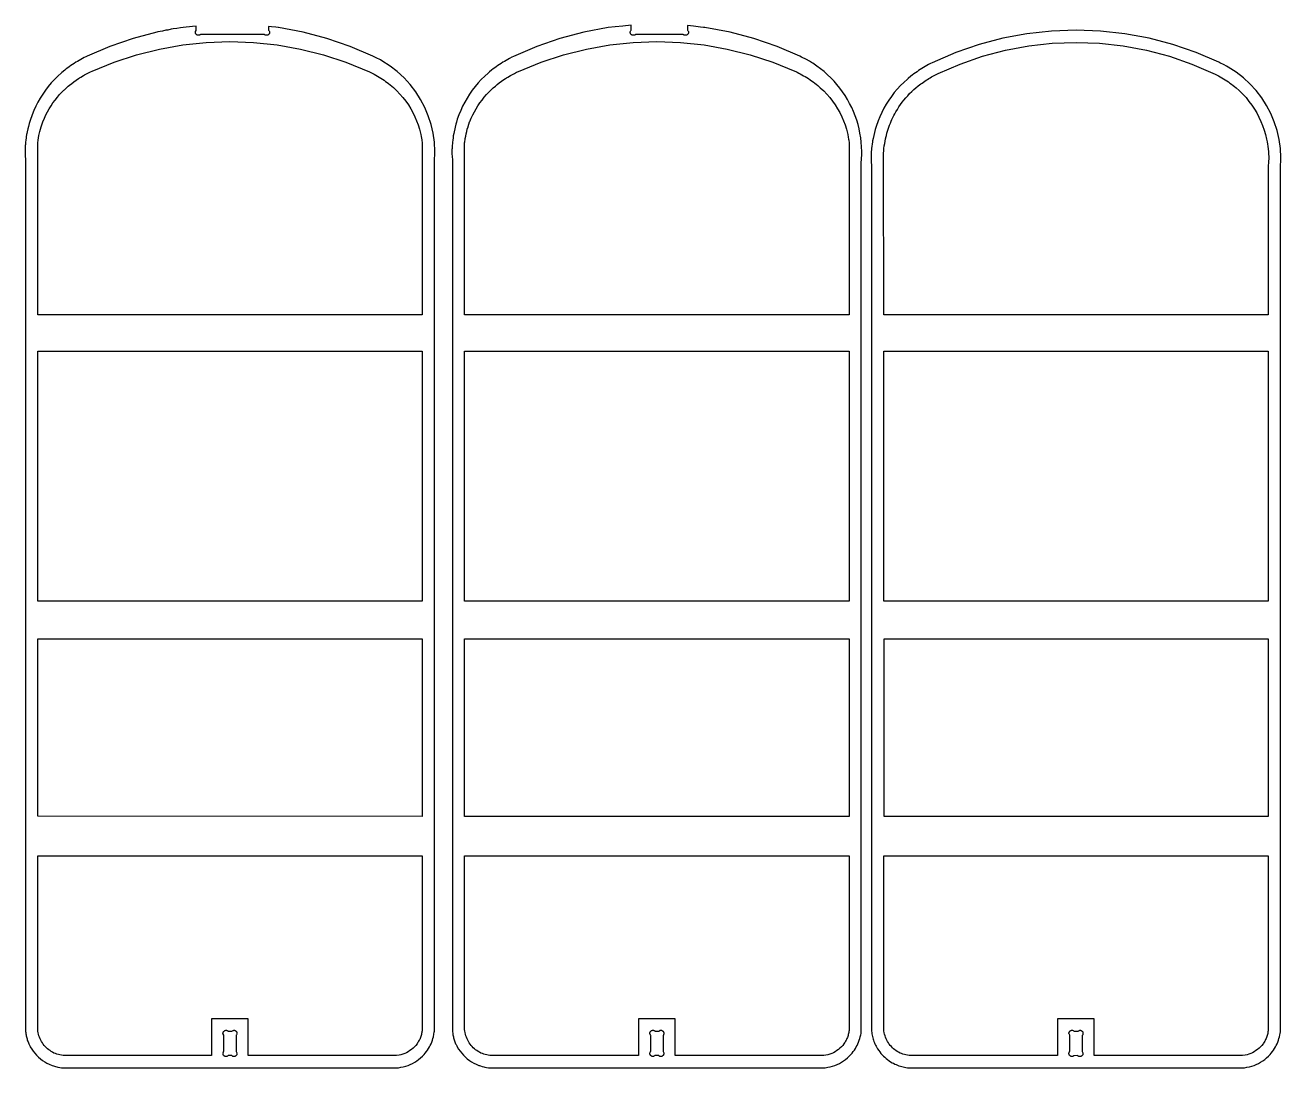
# Model space of a CAD drawing. Extents: x -3293 to 818, y -1259 to 2068.
# Drawn here: x -1646 to -417, y -1259 to -239 of the extents above; entities that cross this region are included whole.
import ezdxf

# ---------------------------------------------------------------- set-up
doc = ezdxf.new("R2010")
doc.units = 0
doc.layers.add('SECTIONCUTEDGES', color=18, linetype='CONTINUOUS')

msp = doc.modelspace()

# ---------------------------------------------------------------- linework, layer by layer
at = {"layer": 'SECTIONCUTEDGES'}
for points in [[(-1634.5, -1246.9), (-1632.6, -1248.7), (-1630.7, -1250.3), (-1628.6, -1251.9), (-1626.5, -1253.3), (-1624.3, -1254.6), (-1622, -1255.7), (-1619.1, -1256.9), (-1617.8, -1257.4), (-1615.8, -1258), (-1614.5, -1258.3), (-1613.6, -1258.5), (-1611.8, -1258.8), (-1610, -1259.1), (-1608.9, -1259.2), (-1607.9, -1259.3), (-1282.5, -1259.3), (-1280.4, -1259.1), (-1278, -1258.7), (-1275.6, -1258.2), (-1273.3, -1257.6), (-1271, -1256.8), (-1268.8, -1255.9), (-1266.6, -1254.9), (-1264.5, -1253.7), (-1262.5, -1252.4), (-1260.6, -1251), (-1258.7, -1249.5), (-1257, -1247.8), (-1255.3, -1246.1), (-1254.1, -1244.7), (-1253, -1243.3), (-1252, -1241.9), (-1251, -1240.4), (-1250.1, -1238.8), (-1249.3, -1237.3), (-1248.5, -1235.6), (-1247.8, -1234), (-1247.2, -1232.3), (-1246.7, -1230.6), (-1246.2, -1228.9), (-1245.6, -1226.2), (-1245.3, -1224.3), (-1245.2, -1223.2), (-1245.2, -372.7), (-1245.1, -369.7), (-1244.8, -365.9), (-1244.8, -363.7), (-1244.8, -362.4), (-1245.2, -353.5), (-1246.4, -344.7), (-1248.4, -336.1), (-1251.2, -327.6), (-1254.6, -319.4), (-1258.7, -311.5), (-1263.5, -304), (-1268.9, -296.9), (-1274.9, -290.4), (-1281.5, -284.3), (-1288.5, -278.9), (-1296.7, -273.7), (-1298.1, -272.9), (-1302.1, -270.8), (-1305.5, -269.2), (-1327.6, -259.7), (-1350.4, -251.9), (-1373.6, -245.7), (-1397.6, -241.3), (-1398.1, -241.2), (-1400.5, -240.9), (-1404.6, -240.5), (-1407.4, -240.2), (-1407.4, -243.7), (-1407.4, -243.8), (-1407, -244.5), (-1406.7, -245), (-1406.6, -245.3), (-1406.6, -245.4), (-1406.5, -245.7), (-1406.5, -246), (-1406.5, -246.3), (-1406.6, -246.5), (-1406.6, -246.7), (-1406.7, -246.9), (-1406.8, -247.1), (-1406.9, -247.3), (-1407, -247.5), (-1407.1, -247.7), (-1407.3, -247.8), (-1407.4, -248), (-1407.6, -248.1), (-1407.8, -248.3), (-1408, -248.4), (-1408.3, -248.6), (-1408.7, -248.7), (-1409, -248.8), (-1409.3, -248.8), (-1409.6, -248.8), (-1410, -248.8), (-1410.3, -248.7), (-1410.6, -248.6), (-1410.9, -248.5), (-1411.1, -248.3), (-1411.5, -248), (-1411.6, -248), (-1474, -248), (-1474.2, -248.2), (-1474.4, -248.3), (-1474.6, -248.4), (-1474.9, -248.6), (-1475.3, -248.7), (-1475.7, -248.8), (-1476.1, -248.8), (-1476.5, -248.8), (-1476.8, -248.7), (-1477.2, -248.6), (-1477.4, -248.5), (-1477.7, -248.3), (-1478.1, -248.1), (-1478.4, -247.7), (-1478.6, -247.5), (-1478.7, -247.3), (-1478.8, -247), (-1478.9, -246.7), (-1479, -246.4), (-1479, -246.1), (-1479.1, -246), (-1479.1, -245.7), (-1479, -245.5), (-1478.9, -245.2), (-1478.8, -245), (-1478.4, -244.2), (-1478.2, -243.8), (-1478.2, -243.7), (-1478.2, -239.7), (-1482, -240.1), (-1491.1, -241.2), (-1493.7, -241.6), (-1497.2, -242.1), (-1500.8, -242.6), (-1502.6, -242.9), (-1506.1, -243.6), (-1507.9, -243.9), (-1511.4, -244.6), (-1515.9, -245.5), (-1516.8, -245.7), (-1540.1, -251.9), (-1562.8, -259.7), (-1584.9, -269.2), (-1586.1, -269.8), (-1587.9, -270.6), (-1589.4, -271.5), (-1591.1, -272.4), (-1592.8, -273.3), (-1594.4, -274.3), (-1596, -275.2), (-1597.7, -276.3), (-1599.2, -277.3), (-1600.8, -278.4), (-1602.4, -279.5), (-1603.9, -280.6), (-1605.4, -281.7), (-1606.9, -282.9), (-1609.8, -285.3), (-1610.2, -285.6), (-1613.7, -288.8), (-1617, -292.1), (-1620.1, -295.4), (-1623, -298.9), (-1625.8, -302.6), (-1628.4, -306.3), (-1630.9, -310.2), (-1633.2, -314.2), (-1635.3, -318.2), (-1637.2, -322.4), (-1638.9, -326.6), (-1640.8, -332), (-1641.7, -335.1), (-1642.5, -338), (-1643, -340.2), (-1643.7, -343.1), (-1644, -344.9), (-1644.2, -346), (-1644.5, -348.1), (-1644.7, -349.2), (-1645, -351.3), (-1645.2, -353.4), (-1645.4, -355.6), (-1645.5, -356.7), (-1645.6, -359.4), (-1645.7, -361.7), (-1645.6, -364.5), (-1645.6, -365.8), (-1645.5, -367.8), (-1645.4, -369.4), (-1645.2, -372.3), (-1645.2, -373.1), (-1645.2, -1223.7), (-1645.1, -1224.6), (-1644.9, -1225.9), (-1644.7, -1226.9), (-1644.6, -1227.8), (-1644.3, -1228.8), (-1644.1, -1229.8), (-1643.8, -1230.8), (-1643.5, -1231.8), (-1643.2, -1232.7), (-1642.8, -1233.7), (-1642.5, -1234.6), (-1642.1, -1235.6), (-1641.6, -1236.5), (-1640.8, -1238.2), (-1640.6, -1238.6), (-1639.2, -1240.8), (-1637.8, -1242.9), (-1636.2, -1244.9)], [(-1216.8, -1246.9), (-1214.9, -1248.7), (-1213, -1250.3), (-1211, -1251.9), (-1208.8, -1253.3), (-1206.6, -1254.6), (-1204.3, -1255.7), (-1201.8, -1256.8), (-1201.1, -1257), (-1200, -1257.4), (-1198.4, -1257.9), (-1196.8, -1258.3), (-1195.9, -1258.5), (-1194.1, -1258.8), (-1192.3, -1259.1), (-1191.2, -1259.2), (-1190.2, -1259.3), (-864.8, -1259.3), (-862.7, -1259.1), (-860.3, -1258.7), (-857.9, -1258.2), (-855.6, -1257.6), (-853.3, -1256.8), (-851.1, -1255.9), (-849, -1254.9), (-846.9, -1253.7), (-844.8, -1252.4), (-842.9, -1251), (-841, -1249.5), (-839.3, -1247.8), (-837.6, -1246.1), (-836.5, -1244.7), (-835.4, -1243.3), (-834.3, -1241.9), (-833.3, -1240.4), (-832.4, -1238.8), (-831.6, -1237.3), (-830.8, -1235.6), (-830.1, -1234), (-829.5, -1232.3), (-829, -1230.6), (-828.5, -1228.9), (-828.1, -1226.9), (-827.8, -1225.5), (-827.6, -1223.9), (-827.5, -1223.2), (-827.5, -373.1), (-827.4, -370.4), (-827.4, -369.1), (-827.1, -366), (-827.1, -365.5), (-827.1, -363.3), (-827.1, -362.4), (-827.2, -358), (-827.5, -353.5), (-828.1, -349.1), (-828.8, -344.7), (-829.7, -340.4), (-830.7, -336.1), (-832, -331.8), (-833.5, -327.6), (-835.1, -323.4), (-836.9, -319.4), (-838.9, -315.4), (-841, -311.5), (-843.4, -307.7), (-845.8, -304), (-848.5, -300.4), (-851.3, -296.9), (-854.2, -293.6), (-857.3, -290.4), (-860.5, -287.3), (-863.8, -284.3), (-867.3, -281.5), (-870.9, -278.9), (-874.9, -276.2), (-876.2, -275.4), (-878.1, -274.2), (-881.1, -272.6), (-885.9, -270.1), (-887.8, -269.2), (-909.9, -259.7), (-932.7, -251.9), (-955.9, -245.7), (-980.5, -241.2), (-981.8, -241), (-984.8, -240.7), (-989.4, -240.2), (-991.8, -239.9), (-997.5, -239.3), (-997.5, -243.8), (-997.3, -244.2), (-996.9, -244.8), (-996.7, -245.2), (-996.6, -245.6), (-996.6, -246), (-996.6, -246.3), (-996.7, -246.6), (-996.8, -246.7), (-996.9, -247), (-997, -247.3), (-997.2, -247.6), (-997.5, -247.9), (-998, -248.4), (-998.5, -248.6), (-998.6, -248.6), (-999, -248.8), (-999.4, -248.8), (-999.8, -248.8), (-1000.5, -248.7), (-1000.7, -248.6), (-1001.2, -248.4), (-1001.5, -248.2), (-1001.7, -248), (-1001.7, -248), (-1048.5, -248), (-1048.5, -248), (-1048.8, -248.3), (-1049.2, -248.5), (-1049.5, -248.6), (-1049.8, -248.7), (-1049.9, -248.8), (-1050.2, -248.8), (-1050.6, -248.8), (-1050.9, -248.8), (-1051.2, -248.7), (-1051.5, -248.7), (-1051.8, -248.5), (-1052.1, -248.4), (-1052.3, -248.3), (-1052.7, -248), (-1053, -247.6), (-1053, -247.5), (-1053.3, -247.2), (-1053.4, -246.8), (-1053.5, -246.3), (-1053.6, -245.9), (-1053.6, -245.8), (-1053.5, -245.4), (-1053.2, -244.7), (-1052.9, -244.2), (-1052.7, -243.7), (-1052.7, -238.8), (-1060.9, -239.7), (-1068.4, -240.4), (-1075.3, -241.3), (-1099.1, -245.7), (-1122.4, -251.9), (-1145.1, -259.7), (-1167.8, -269.5), (-1169.3, -270.2), (-1171.8, -271.5), (-1173.4, -272.4), (-1175.1, -273.3), (-1176.7, -274.3), (-1178.4, -275.2), (-1180, -276.3), (-1181.6, -277.3), (-1183.1, -278.4), (-1184.7, -279.5), (-1186.2, -280.6), (-1187.7, -281.7), (-1189.2, -282.9), (-1191.2, -284.5), (-1192.6, -285.8), (-1196, -288.8), (-1199.3, -292.1), (-1202.4, -295.4), (-1205.3, -298.9), (-1208.1, -302.6), (-1210.7, -306.3), (-1213.2, -310.2), (-1215.5, -314.2), (-1217.6, -318.2), (-1219.5, -322.4), (-1221.2, -326.6), (-1222.8, -330.9), (-1223.6, -333.7), (-1224.3, -335.9), (-1225, -338.7), (-1225.3, -340.2), (-1226, -343.1), (-1226.3, -344.9), (-1226.7, -347), (-1227, -349.2), (-1227.3, -351.3), (-1227.5, -353.4), (-1227.6, -354.5), (-1227.8, -356.7), (-1227.9, -359.4), (-1228, -360.5), (-1228, -363.7), (-1228, -364.9), (-1227.8, -367.4), (-1227.6, -370.6), (-1227.6, -371.9), (-1227.5, -373.1), (-1227.5, -1223.4), (-1227.4, -1224.1), (-1227.3, -1225.2), (-1227.1, -1226.9), (-1226.9, -1227.8), (-1226.6, -1228.8), (-1226.4, -1229.8), (-1226.1, -1230.8), (-1225.8, -1231.8), (-1225.5, -1232.7), (-1225.2, -1233.7), (-1224.8, -1234.6), (-1224.4, -1235.6), (-1224, -1236.5), (-1223.4, -1237.6), (-1222.9, -1238.6), (-1221.5, -1240.8), (-1220.1, -1242.9), (-1218.5, -1244.9)], [(-805.8, -1247.7), (-804.5, -1248.9), (-803.2, -1250.1), (-801.8, -1251.2), (-800.3, -1252.3), (-798.8, -1253.2), (-797.3, -1254.2), (-796, -1254.8), (-794.7, -1255.5), (-793.4, -1256.1), (-792, -1256.6), (-790.7, -1257.1), (-789.3, -1257.6), (-787.9, -1258), (-786.6, -1258.3), (-785.2, -1258.6), (-783.8, -1258.9), (-782.3, -1259.1), (-780.2, -1259.3), (-454.7, -1259.3), (-452.6, -1259.1), (-450.2, -1258.7), (-447.8, -1258.2), (-445.5, -1257.6), (-443.2, -1256.8), (-441, -1255.9), (-438.9, -1254.9), (-436.8, -1253.7), (-434.7, -1252.4), (-432.8, -1251), (-430.9, -1249.5), (-429.2, -1247.8), (-427.5, -1246.1), (-426.4, -1244.7), (-425.3, -1243.3), (-424.2, -1241.9), (-423.2, -1240.4), (-422.3, -1238.8), (-421.5, -1237.3), (-420.7, -1235.6), (-420, -1234), (-419.4, -1232.3), (-418.9, -1230.6), (-418.4, -1228.9), (-418, -1226.9), (-417.7, -1225.7), (-417.5, -1224), (-417.4, -1223.2), (-417.4, -378.7), (-417.3, -375.7), (-417, -371.8), (-417, -369.7), (-417, -368.4), (-417.4, -359.5), (-418.7, -350.7), (-420.7, -342), (-423.4, -333.6), (-426.8, -325.4), (-430.9, -317.5), (-435.7, -310), (-441.2, -302.9), (-447.2, -296.4), (-453.7, -290.3), (-460.8, -284.9), (-468.4, -280), (-470.3, -278.9), (-472.6, -277.7), (-476.7, -275.7), (-477.7, -275.2), (-499.8, -265.7), (-522.6, -257.9), (-545.8, -251.7), (-569.5, -247.3), (-593.4, -244.7), (-617.4, -243.8), (-641.5, -244.7), (-665.4, -247.3), (-689, -251.7), (-712.3, -257.9), (-735, -265.7), (-758.2, -275.7), (-759.8, -276.5), (-761.7, -277.4), (-763.3, -278.3), (-765, -279.3), (-766.6, -280.2), (-768.3, -281.2), (-769.9, -282.2), (-771.5, -283.3), (-773, -284.4), (-774.6, -285.5), (-776.1, -286.6), (-777.6, -287.7), (-779.1, -288.9), (-781.8, -291.1), (-782.4, -291.6), (-785.9, -294.8), (-789.2, -298), (-792.3, -301.4), (-795.2, -304.9), (-798, -308.6), (-800.7, -312.3), (-803.1, -316.2), (-805.4, -320.1), (-807.5, -324.2), (-809.4, -328.4), (-811.1, -332.6), (-813, -338), (-814, -341.1), (-814.7, -344), (-815.4, -346.9), (-816, -349.8), (-816.4, -352), (-816.6, -353), (-816.9, -355.2), (-817.2, -357.3), (-817.4, -359.4), (-817.5, -360.5), (-817.7, -362.7), (-817.7, -363.8), (-817.9, -366.5), (-817.9, -369.7), (-817.9, -370.5), (-817.8, -373), (-817.6, -375.8), (-817.4, -378.7), (-817.4, -1223.4), (-817.3, -1224.7), (-817.1, -1226), (-816.9, -1227.2), (-816.6, -1228.5), (-816.3, -1229.7), (-816, -1231), (-815.6, -1232.2), (-815.2, -1233.4), (-814.7, -1234.6), (-814.2, -1235.8), (-813.6, -1236.9), (-813.1, -1238.1), (-812.4, -1239.2), (-811.5, -1240.7), (-810.5, -1242.2), (-809.4, -1243.7), (-808.3, -1245.1), (-807.1, -1246.4)], [(-1633.2, -522.3), (-1633.2, -354), (-1632.9, -351.3), (-1632.5, -349), (-1632.1, -346.7), (-1631.6, -344.3), (-1631.2, -342.8), (-1630.7, -340.6), (-1630, -338.4), (-1628.4, -333.6), (-1626.8, -329.8), (-1625.4, -326.7), (-1623.8, -323.7), (-1622.1, -320.7), (-1620.3, -317.7), (-1618.4, -314.9), (-1616.3, -312.1), (-1614.1, -309.4), (-1611.9, -306.7), (-1609.5, -304.2), (-1607.7, -302.5), (-1607.2, -302), (-1604.9, -299.9), (-1603.5, -298.7), (-1602.1, -297.5), (-1600.1, -295.9), (-1597.9, -294.3), (-1595.8, -292.7), (-1593.4, -291.1), (-1592.4, -290.5), (-1591, -289.6), (-1588.6, -288.2), (-1587.6, -287.6), (-1585.1, -286.3), (-1583.6, -285.5), (-1581.6, -284.6), (-1580.1, -283.8), (-1558.5, -275), (-1536.6, -267.9), (-1514.2, -262.3), (-1491.4, -258.2), (-1468.4, -255.8), (-1445.2, -255), (-1422.1, -255.8), (-1399, -258.2), (-1376.2, -262.3), (-1353.8, -267.9), (-1331.9, -275), (-1308.8, -284.6), (-1306, -285.9), (-1304.1, -286.9), (-1302.5, -287.8), (-1300.9, -288.8), (-1299.2, -289.7), (-1297.6, -290.7), (-1296.1, -291.8), (-1294.5, -292.8), (-1293, -293.9), (-1291.5, -295), (-1290, -296.1), (-1288.6, -297.3), (-1287, -298.6), (-1285.3, -300), (-1282, -303.2), (-1278.9, -306.4), (-1276, -309.7), (-1273.3, -313.2), (-1270.7, -316.8), (-1268.4, -320.6), (-1266.2, -324.4), (-1264.3, -328.4), (-1262.6, -332.4), (-1261, -336.5), (-1259.8, -340.7), (-1258.4, -346), (-1258.1, -347.7), (-1257.6, -351), (-1257.2, -354.2), (-1257.2, -522.4)], [(-1215.6, -522.3), (-1215.6, -354.1), (-1215.4, -353), (-1215.1, -350.5), (-1215, -349.8), (-1214.6, -347.4), (-1214.1, -345.1), (-1213.6, -342.8), (-1213, -340.6), (-1212.3, -338.4), (-1212.1, -337.9), (-1210.7, -333.6), (-1210.4, -333), (-1209.1, -329.8), (-1207.7, -326.7), (-1206.1, -323.7), (-1204.4, -320.7), (-1202.6, -317.7), (-1200.7, -314.9), (-1198.6, -312.1), (-1196.5, -309.4), (-1194.2, -306.7), (-1191.4, -303.8), (-1189.5, -302), (-1187.6, -300.2), (-1185.5, -298.4), (-1183.8, -297), (-1181.7, -295.3), (-1179.5, -293.8), (-1178.1, -292.7), (-1175.7, -291.1), (-1174.7, -290.5), (-1173.3, -289.6), (-1170.9, -288.2), (-1169.4, -287.3), (-1166.9, -286), (-1164.9, -285), (-1162.9, -284.1), (-1140.8, -275), (-1118.9, -267.9), (-1096.5, -262.3), (-1073.7, -258.2), (-1050.7, -255.8), (-1027.5, -255), (-1004.4, -255.8), (-981.3, -258.2), (-958.6, -262.3), (-936.2, -267.9), (-914.2, -275), (-892.6, -283.8), (-891.7, -284.3), (-890.1, -285), (-888.6, -285.8), (-887.3, -286.5), (-885.6, -287.4), (-884, -288.3), (-882.4, -289.2), (-880.8, -290.2), (-879.2, -291.2), (-877.6, -292.3), (-876.1, -293.3), (-874.6, -294.4), (-873.1, -295.6), (-871.6, -296.7), (-870.2, -297.9), (-869.1, -298.8), (-867.6, -300.1), (-864.3, -303.2), (-861.2, -306.4), (-858.3, -309.7), (-855.6, -313.2), (-853, -316.8), (-850.7, -320.6), (-848.5, -324.4), (-846.6, -328.4), (-844.9, -332.4), (-843.4, -336.5), (-842.1, -340.7), (-840.7, -346), (-840.3, -348.3), (-839.9, -350.5), (-839.8, -351.4), (-839.5, -354.1), (-839.5, -522.4)], [(-805.5, -522.3), (-805.9, -368.9), (-805.9, -367.3), (-805.8, -365), (-805.4, -361), (-805.3, -359.4), (-805, -357.1), (-804.6, -354.8), (-804.2, -352.4), (-803.7, -350.1), (-803.2, -347.8), (-802.9, -346.7), (-802.4, -344.7), (-801.8, -342.7), (-801.2, -340.7), (-800.6, -338.7), (-799.9, -336.8), (-799.1, -334.9), (-798.3, -332.9), (-797.5, -331.1), (-796.6, -329.2), (-795.7, -327.3), (-794.7, -325.5), (-793.7, -323.7), (-792.2, -321.3), (-790.7, -318.9), (-789.1, -316.6), (-787.5, -314.3), (-785.8, -312.1), (-784, -310), (-782.1, -307.9), (-780.2, -305.8), (-778.2, -303.9), (-776.1, -301.9), (-774, -300.1), (-771.9, -298.3), (-770.6, -297.4), (-769.3, -296.4), (-768.1, -295.5), (-766.8, -294.5), (-765.5, -293.7), (-764.2, -292.8), (-762.8, -291.9), (-761.5, -291.1), (-760.1, -290.3), (-758.8, -289.5), (-757.4, -288.7), (-754.4, -287.2), (-752.3, -286.1), (-730.7, -276.9), (-708.8, -269.3), (-686.4, -263.4), (-663.6, -259.2), (-640.6, -256.6), (-617.4, -255.8), (-594.3, -256.6), (-571.2, -259.2), (-548.5, -263.4), (-526.1, -269.3), (-504.2, -276.9), (-481.3, -286.7), (-479.4, -287.7), (-478, -288.4), (-476.4, -289.4), (-474.7, -290.3), (-473.1, -291.3), (-471.5, -292.3), (-469.9, -293.4), (-468.3, -294.4), (-466.8, -295.5), (-465.2, -296.7), (-463.7, -297.9), (-462.3, -299), (-460.8, -300.3), (-457.9, -302.8), (-457.5, -303.2), (-454.2, -306.5), (-451.1, -309.8), (-448.2, -313.4), (-445.5, -317), (-442.9, -320.9), (-440.6, -324.8), (-438.4, -328.8), (-436.5, -333), (-434.8, -337.2), (-433.3, -341.5), (-432, -345.9), (-430.9, -350.4), (-430.4, -352.9), (-430, -355.4), (-429.7, -357.4), (-429.4, -360.1), (-429.2, -362.6), (-429, -365.4), (-428.9, -367), (-428.9, -369.6), (-429, -371.9), (-429.3, -377.8), (-429.4, -379.1), (-429.4, -522.3)], [(-1633.2, -802.5), (-1633.2, -558), (-1257.2, -558), (-1257.2, -802.5)], [(-1215.6, -802.5), (-1215.6, -558), (-839.5, -558), (-839.5, -802.5)], [(-805.5, -802.5), (-805.5, -558), (-429.4, -558), (-429.4, -802.5)], [(-1633.2, -1013), (-1633.2, -839.5), (-1257.2, -839.5), (-1257.2, -1013.1)], [(-1215.6, -1013.1), (-1215.6, -839.5), (-839.5, -839.5), (-839.5, -1013.1)], [(-805.2, -1013.1), (-805.2, -839.5), (-429.4, -839.5), (-429.4, -1013.1)], [(-1625.9, -1238.4), (-1626.9, -1237.2), (-1627.9, -1236), (-1628.8, -1234.8), (-1629.6, -1233.5), (-1630.3, -1232.1), (-1631, -1230.7), (-1631.5, -1229.3), (-1632.1, -1227.9), (-1632.5, -1226.4), (-1632.8, -1224.9), (-1633.1, -1223.3), (-1633.2, -1222.3), (-1633.2, -1051.7), (-1257.2, -1051.7), (-1257.2, -1222.3), (-1257.2, -1223.1), (-1257.4, -1224), (-1257.5, -1224.7), (-1257.7, -1225.7), (-1257.9, -1226.7), (-1258.2, -1227.7), (-1258.5, -1228.6), (-1258.8, -1229.6), (-1259.2, -1230.5), (-1259.6, -1231.4), (-1260.1, -1232.3), (-1260.6, -1233.2), (-1261.1, -1234.1), (-1261.6, -1234.9), (-1262.2, -1235.8), (-1263.4, -1237.3), (-1264.7, -1238.7), (-1266.1, -1240), (-1267.6, -1241.3), (-1269.1, -1242.4), (-1270.8, -1243.5), (-1272.5, -1244.4), (-1274.2, -1245.2), (-1276, -1245.9), (-1277.9, -1246.4), (-1279.8, -1246.8), (-1282.2, -1247.2), (-1282.9, -1247.3), (-1283.2, -1247.3), (-1427.3, -1247.3), (-1427.3, -1211.4), (-1463.2, -1211.4), (-1463.2, -1247.3), (-1607.8, -1247.2), (-1608.5, -1247.2), (-1610.2, -1246.9), (-1611.7, -1246.6), (-1613.1, -1246.3), (-1614.6, -1245.8), (-1616, -1245.3), (-1617.4, -1244.7), (-1618.8, -1244), (-1620.1, -1243.2), (-1621.3, -1242.4), (-1622.6, -1241.5), (-1623.7, -1240.5), (-1624.9, -1239.5)], [(-1207.2, -1239.5), (-1208.2, -1238.4), (-1209.2, -1237.2), (-1210.2, -1236), (-1211.1, -1234.8), (-1211.9, -1233.5), (-1212.6, -1232.1), (-1213.3, -1230.7), (-1213.9, -1229.3), (-1214.4, -1227.9), (-1214.8, -1226.4), (-1215.2, -1224.9), (-1215.5, -1223), (-1215.6, -1222.2), (-1215.6, -1051.7), (-839.5, -1051.7), (-839.5, -1222.3), (-839.5, -1222.7), (-839.6, -1223.5), (-839.8, -1224.7), (-840, -1225.7), (-840.2, -1226.7), (-840.5, -1227.7), (-840.8, -1228.6), (-841.1, -1229.6), (-841.5, -1230.5), (-841.9, -1231.4), (-842.4, -1232.3), (-842.9, -1233.2), (-843.4, -1234.1), (-843.9, -1234.9), (-844.5, -1235.8), (-845.7, -1237.3), (-847, -1238.7), (-848.4, -1240), (-849.9, -1241.3), (-851.4, -1242.4), (-853.1, -1243.5), (-854.8, -1244.4), (-856.5, -1245.2), (-858.3, -1245.9), (-860.2, -1246.4), (-862.1, -1246.8), (-864.1, -1247.2), (-864.8, -1247.2), (-865.5, -1247.3), (-1009.6, -1247.3), (-1009.6, -1211.4), (-1045.5, -1211.4), (-1045.5, -1247.3), (-1189.8, -1247.3), (-1191, -1247.2), (-1192.5, -1246.9), (-1194, -1246.6), (-1195.5, -1246.3), (-1196.9, -1245.8), (-1198.3, -1245.3), (-1199.7, -1244.7), (-1201.1, -1244), (-1202.4, -1243.2), (-1203.7, -1242.4), (-1204.9, -1241.5), (-1206.1, -1240.5)], [(-797.1, -1239.5), (-798.1, -1238.4), (-799.2, -1237.2), (-800.1, -1236), (-801, -1234.8), (-801.8, -1233.5), (-802.5, -1232.1), (-803.2, -1230.7), (-803.8, -1229.3), (-804.3, -1227.9), (-804.7, -1226.4), (-805.1, -1224.9), (-805.4, -1223), (-805.5, -1222.4), (-805.5, -1051.7), (-429.4, -1051.7), (-429.4, -1222.9), (-429.6, -1224), (-429.7, -1224.7), (-429.9, -1225.7), (-430.1, -1226.7), (-430.4, -1227.7), (-430.7, -1228.6), (-431.1, -1229.6), (-431.4, -1230.5), (-431.9, -1231.4), (-432.3, -1232.4), (-432.8, -1233.2), (-433.3, -1234.1), (-433.9, -1235), (-434.4, -1235.8), (-435.6, -1237.3), (-436.9, -1238.7), (-438.3, -1240.1), (-439.8, -1241.3), (-441.4, -1242.4), (-443, -1243.5), (-444.7, -1244.4), (-446.4, -1245.2), (-448.2, -1245.9), (-450.1, -1246.4), (-452, -1246.8), (-454.6, -1247.2), (-455.5, -1247.3), (-599.5, -1247.3), (-599.5, -1211.4), (-635.4, -1211.4), (-635.4, -1247.3), (-779.4, -1247.3), (-780.7, -1247.2), (-782.4, -1246.9), (-783.9, -1246.6), (-785.4, -1246.3), (-786.8, -1245.8), (-788.2, -1245.3), (-789.6, -1244.7), (-791, -1244), (-792.3, -1243.2), (-793.6, -1242.4), (-794.8, -1241.5), (-796, -1240.5)], [(-1451.2, -1247.3), (-1451.4, -1247.1), (-1451.5, -1246.9), (-1451.7, -1246.6), (-1451.8, -1246.4), (-1451.9, -1246.1), (-1452, -1245.9), (-1452, -1245.6), (-1452.1, -1245.2), (-1452, -1244.8), (-1451.9, -1244.4), (-1451.9, -1244.2), (-1451.7, -1243.8), (-1451.5, -1243.4), (-1451.4, -1243.2), (-1451.2, -1243.1), (-1451.2, -1243.1), (-1451.2, -1227.5), (-1451.3, -1227.4), (-1451.9, -1226.3), (-1452, -1226), (-1452.1, -1225.7), (-1452.1, -1225.4), (-1452, -1225), (-1452, -1224.8), (-1452, -1224.6), (-1451.9, -1224.4), (-1451.8, -1224.2), (-1451.7, -1224), (-1451.6, -1223.8), (-1451.4, -1223.6), (-1451.3, -1223.5), (-1451.2, -1223.3), (-1451, -1223.2), (-1450.7, -1222.9), (-1450.4, -1222.8), (-1450.1, -1222.6), (-1449.8, -1222.6), (-1449.4, -1222.5), (-1449.1, -1222.5), (-1448.8, -1222.5), (-1448.5, -1222.5), (-1448.2, -1222.6), (-1447.9, -1222.7), (-1447.6, -1222.9), (-1447.3, -1223), (-1447.1, -1223.2), (-1447, -1223.3), (-1447, -1223.3), (-1443.3, -1223.3), (-1442.8, -1223.1), (-1442.1, -1222.7), (-1442, -1222.6), (-1441.7, -1222.6), (-1441.5, -1222.5), (-1441.2, -1222.5), (-1440.9, -1222.5), (-1440.6, -1222.5), (-1440.4, -1222.6), (-1440.1, -1222.7), (-1439.8, -1222.9), (-1439.6, -1223), (-1439.4, -1223.2), (-1439.2, -1223.4), (-1439, -1223.6), (-1438.8, -1223.8), (-1438.7, -1224.1), (-1438.6, -1224.3), (-1438.5, -1224.6), (-1438.4, -1224.9), (-1438.4, -1225.2), (-1438.3, -1225.5), (-1438.4, -1225.9), (-1438.5, -1226.3), (-1438.7, -1226.8), (-1439, -1227.3), (-1439, -1227.4), (-1439.2, -1227.5), (-1439.2, -1227.6), (-1439.2, -1243.1), (-1439.1, -1243.3), (-1438.5, -1244.4), (-1438.4, -1244.7), (-1438.4, -1245), (-1438.3, -1245.3), (-1438.4, -1245.6), (-1438.4, -1245.8), (-1438.5, -1246), (-1438.5, -1246.2), (-1438.6, -1246.4), (-1438.7, -1246.6), (-1438.8, -1246.8), (-1439, -1247), (-1439.1, -1247.2), (-1439.3, -1247.3), (-1439.4, -1247.5), (-1439.7, -1247.7), (-1440, -1247.9), (-1440.3, -1248), (-1440.7, -1248.1), (-1440.8, -1248.1), (-1441.1, -1248.2), (-1441.5, -1248.2), (-1441.6, -1248.2), (-1441.9, -1248.1), (-1442.3, -1248), (-1442.6, -1247.9), (-1442.8, -1247.8), (-1443.1, -1247.6), (-1443.3, -1247.4), (-1443.4, -1247.3), (-1443.4, -1247.3), (-1443.5, -1247.3), (-1447, -1247.3), (-1447.1, -1247.3), (-1447.8, -1247.7), (-1448.4, -1248), (-1448.7, -1248.1), (-1449, -1248.1), (-1449.1, -1248.1), (-1449.6, -1248.1), (-1450, -1248), (-1450.3, -1247.9), (-1450.5, -1247.8), (-1450.8, -1247.7), (-1451, -1247.5)], [(-1033.5, -1247.3), (-1033.7, -1247), (-1033.9, -1246.8), (-1034, -1246.6), (-1034.2, -1246.3), (-1034.3, -1246), (-1034.3, -1245.8), (-1034.4, -1245.4), (-1034.4, -1245.1), (-1034.4, -1244.8), (-1034.3, -1244.4), (-1034.2, -1244), (-1033.9, -1243.6), (-1033.7, -1243.3), (-1033.5, -1243.1), (-1033.5, -1243.1), (-1033.5, -1227.5), (-1033.6, -1227.4), (-1034.2, -1226.3), (-1034.3, -1226), (-1034.4, -1225.7), (-1034.4, -1225.4), (-1034.4, -1225), (-1034.3, -1224.8), (-1034.3, -1224.6), (-1034.2, -1224.4), (-1034.1, -1224.2), (-1034, -1224), (-1033.9, -1223.8), (-1033.8, -1223.6), (-1033.6, -1223.5), (-1033.5, -1223.3), (-1033.3, -1223.2), (-1033, -1222.9), (-1032.7, -1222.8), (-1032.4, -1222.6), (-1032.2, -1222.6), (-1031.9, -1222.5), (-1031.6, -1222.5), (-1031.3, -1222.5), (-1030.9, -1222.5), (-1030.6, -1222.6), (-1030.3, -1222.7), (-1030, -1222.8), (-1029.7, -1223), (-1029.6, -1223), (-1029.3, -1223.3), (-1025.8, -1223.3), (-1025.6, -1223.3), (-1024.5, -1222.7), (-1024.2, -1222.5), (-1023.9, -1222.5), (-1023.6, -1222.5), (-1023.2, -1222.5), (-1023, -1222.5), (-1022.8, -1222.6), (-1022.6, -1222.7), (-1022.4, -1222.8), (-1022.2, -1222.9), (-1022, -1223), (-1021.8, -1223.1), (-1021.7, -1223.2), (-1021.5, -1223.4), (-1021.4, -1223.6), (-1021.1, -1223.9), (-1021, -1224.2), (-1020.8, -1224.5), (-1020.8, -1224.6), (-1020.7, -1224.9), (-1020.7, -1225.3), (-1020.7, -1225.6), (-1020.7, -1225.8), (-1020.7, -1226.1), (-1020.8, -1226.4), (-1020.9, -1226.7), (-1021.1, -1227), (-1021.1, -1227.1), (-1021.5, -1227.6), (-1021.5, -1243.1), (-1020.8, -1244.5), (-1020.7, -1244.8), (-1020.7, -1245.1), (-1020.7, -1245.4), (-1020.7, -1245.6), (-1020.7, -1245.8), (-1020.8, -1246), (-1020.9, -1246.2), (-1020.9, -1246.4), (-1021, -1246.6), (-1021.2, -1246.8), (-1021.3, -1247), (-1021.4, -1247.2), (-1021.6, -1247.3), (-1021.7, -1247.5), (-1021.9, -1247.6), (-1022.2, -1247.8), (-1022.5, -1247.9), (-1022.6, -1248), (-1023, -1248.1), (-1023.3, -1248.1), (-1023.5, -1248.2), (-1023.8, -1248.2), (-1024.1, -1248.1), (-1024.4, -1248.1), (-1024.7, -1248), (-1024.9, -1247.9), (-1025.2, -1247.8), (-1025.4, -1247.6), (-1025.6, -1247.5), (-1025.6, -1247.4), (-1025.7, -1247.3), (-1029.4, -1247.3), (-1030, -1247.6), (-1030.6, -1247.9), (-1030.9, -1248.1), (-1031.1, -1248.1), (-1031.4, -1248.2), (-1031.7, -1248.2), (-1032, -1248.1), (-1032.4, -1248), (-1032.6, -1247.9), (-1032.9, -1247.8), (-1033.1, -1247.6), (-1033.3, -1247.4)], [(-623.3, -1247.4), (-623.5, -1247.2), (-623.7, -1247), (-623.8, -1246.8), (-624, -1246.5), (-624.1, -1246.3), (-624.2, -1246), (-624.2, -1245.7), (-624.3, -1245.4), (-624.3, -1245.1), (-624.3, -1244.8), (-624.1, -1244.2), (-624, -1244), (-623.8, -1243.6), (-623.7, -1243.3), (-623.5, -1243.1), (-623.4, -1243.1), (-623.5, -1227.4), (-624.1, -1226.1), (-624.2, -1226), (-624.2, -1225.7), (-624.3, -1225.5), (-624.3, -1225.2), (-624.3, -1225), (-624.2, -1224.8), (-624.1, -1224.5), (-624, -1224.2), (-623.9, -1224), (-623.7, -1223.7), (-623.6, -1223.5), (-623.4, -1223.3), (-623.2, -1223.1), (-622.9, -1223), (-622.7, -1222.8), (-622.4, -1222.7), (-622.2, -1222.6), (-621.7, -1222.5), (-621.3, -1222.5), (-620.8, -1222.5), (-620.7, -1222.5), (-620.3, -1222.6), (-619.8, -1222.9), (-619.3, -1223.2), (-619.2, -1223.3), (-619.2, -1223.3), (-615.6, -1223.3), (-615.4, -1223.3), (-614.7, -1222.9), (-614.3, -1222.7), (-614.1, -1222.6), (-613.8, -1222.5), (-613.5, -1222.5), (-613.3, -1222.5), (-613, -1222.5), (-612.6, -1222.6), (-612.3, -1222.7), (-612.1, -1222.9), (-611.8, -1223), (-611.6, -1223.2), (-611.4, -1223.4), (-611.2, -1223.6), (-611, -1223.8), (-610.9, -1224.1), (-610.8, -1224.3), (-610.7, -1224.6), (-610.6, -1225), (-610.6, -1225.5), (-610.6, -1225.9), (-610.7, -1226.3), (-610.9, -1226.8), (-611.2, -1227.3), (-611.4, -1227.5), (-611.4, -1227.6), (-611.4, -1243.1), (-611.4, -1243.2), (-610.7, -1244.5), (-610.7, -1244.7), (-610.6, -1244.9), (-610.6, -1245.2), (-610.6, -1245.5), (-610.6, -1245.7), (-610.7, -1246.2), (-610.8, -1246.4), (-611, -1246.7), (-611.1, -1246.9), (-611.3, -1247.1), (-611.5, -1247.3), (-611.7, -1247.5), (-611.9, -1247.7), (-612.2, -1247.8), (-612.4, -1247.9), (-612.7, -1248), (-613.1, -1248.1), (-613.3, -1248.2), (-613.7, -1248.2), (-614.2, -1248.1), (-614.6, -1248), (-615.1, -1247.7), (-615.2, -1247.7), (-615.5, -1247.4), (-615.6, -1247.3), (-615.7, -1247.3), (-619.4, -1247.4), (-620.5, -1248), (-620.6, -1248), (-621, -1248.1), (-621.3, -1248.2), (-621.6, -1248.2), (-621.7, -1248.1), (-622, -1248.1), (-622.3, -1248), (-622.6, -1247.9), (-622.8, -1247.8), (-623, -1247.6)]]:
    msp.add_lwpolyline(points, close=True, dxfattribs=at)

doc.saveas('drawing.dxf')
